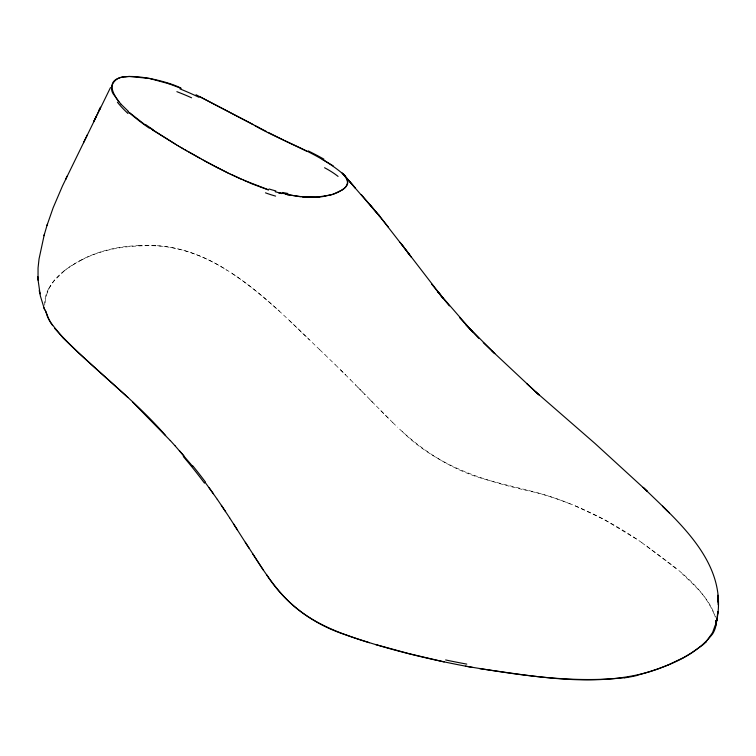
<?xml version="1.0" encoding="UTF-8"?>
<svg xmlns="http://www.w3.org/2000/svg" width="756" height="756" viewBox="0 0 756 756"><rect width="100%" height="100%" fill="white"/><g stroke="black" fill="none" stroke-linecap="round" stroke-linejoin="round"><path stroke-width="0.57" stroke-dasharray="3.78 2.83" d="M45.18 298.459L45.729 295.946A85.995 48.979 -1.9 0 1 48.762 288.518M47.25 292.78L45.549 298.242L44.793 305.49M48.715 288.508L53.789 281.137L63.769 271.395M73.351 264.524C92.629 252.249 115.441 246.399 138.159 245.653M81.147 260.215C69.571 266.452 57.787 273.852 50.822 285.305A134.209 76.583 -1.6 0 0 47.193 292.77M81.459 260.055C104.574 247.798 131.44 245.038 157.257 245.832M152.296 245.643C179.021 246.248 204.8 255.897 227.055 270.346M170.951 247.42C213.353 255.112 248.242 283.188 279.465 311.207M570.317 503.978C540.757 491.542 508.892 486.675 478.387 477.31C447.845 467.35 420.601 449.083 397.42 427.074M575.146 505.821L603.477 519.145L637.128 539.453M641.967 542.723C610.234 520.629 575.118 503.316 537.828 492.912C488.924 482.451 438.65 467.709 402.154 431.449M232.243 273.615C264.742 294.972 291.854 323.095 319.845 349.792M641.835 542.695C669.221 563.447 702.853 583.5 715.346 617.132C709.997 599.139 695.151 586.07 681.969 573.558M646.607 546.012L677.99 570.09M392.761 422.623L397.505 427.112M289.293 320.44L309.317 339.709M319.731 349.716L325.052 354.8M324.985 354.762L335.466 364.912M335.409 364.846L345.728 375.014M392.903 422.708L378.945 408.845M340.531 369.864L350.737 380.022M388.338 418.229L355.414 384.776M350.529 379.833L365.243 394.783M369.949 399.603L374.598 404.356M63.655 271.357A119.958 68.928 -1.5 0 1 73.228 264.458M44.784 305.301A91.032 51.984 -1.1 0 1 45.209 298.459M138.159 245.587A106.738 63.06 -1.1 0 1 152.306 245.587M157.286 245.728A73.03 42.345 -1 0 1 171.007 247.325"/><path stroke-width="1.13" d="M37.8 276.611L38.027 280.07L38.055 267.974L39.038 258.958L44.339 234.351M715.639 622.453L715.658 620.685M491.929 350.85L535.598 391.769L594.981 443.46L647.523 491.542L643.091 487.355C679.398 522.812 728.699 563.778 716.66 620.997L717.85 611.765L717.529 614.288M715.535 626.998L715.923 620.496M715.866 625.221L717.057 618.55L715.393 627.584M43.99 235.721L47.326 224.324M715.27 625.08L712.587 632.564L705.953 642.014M46.948 225.581L53.128 207.824L62.493 185.929L110.48 87.573M66.084 178.388L65.715 179.21L67.104 176.167M95.521 117.86L93.649 121.848L95.965 116.906M95.492 117.927L96.409 115.97M96.872 114.997L97.326 114.052M97.779 113.088L98.705 111.16M87.498 134.577L83.519 142.667M99.159 110.206L100.104 108.269M342.544 189.69L338.612 192.005A23.058 9.686 -10.7 0 1 330.325 195.095M691.116 653.146L702.107 645.454A53.203 26.129 -3.2 0 0 706 642.024M690.833 653.326L683.594 657.588M683.282 657.758L668.181 664.94M667.832 665.091L658.013 668.965A72.378 35.201 -5.8 0 1 651.502 671.101M651.587 671.177C595.567 688.102 536.193 676.45 479.635 668.654M637.204 675.278C664.666 667.529 694.462 657.191 712.606 633.934A74.523 36.581 -3.3 0 0 715.554 626.998M330.315 195.076L316.339 197.231L302.202 196.862M324.985 196.125L333.084 194.245L341.646 190.181A17.634 7.352 -10.9 0 0 342.572 189.539C347.344 186.968 349.423 181.034 345.265 176.781M624.22 677.726C571.12 683.348 517.69 674.862 465.375 666.14M319.032 196.938L304.413 197.127L287.167 194.689M300.425 196.749L285.57 194.264M472.632 667.463C429.512 659.572 386.703 649.291 345.341 634.69C313.182 624.324 284.908 603.326 266.67 574.768M444.159 661.925L409.251 653.723L375.76 644.594M281.875 193.602L278.444 192.808M280.315 193.064L275.156 191.74M369.325 642.723C344.424 634.993 319.164 626.053 298.393 609.808C279.134 594.849 265.772 574.059 252.702 553.836M268.38 189.756L243.281 180.041M268.342 189.945L251.654 183.717L231.638 174.674M169.013 83.793L149.461 78.454L129.437 76.46A14.317 8.448 1.3 0 0 125.591 76.876C115.167 76.072 106.624 87.602 114.884 96.04A124.57 74.39 -0.5 0 0 117.927 100.283A102.06 61.236 -1 0 0 121.187 104.356M168.89 83.765L180.826 88.263M181.043 88.225C166.386 79.72 88.839 61.066 118.834 101.729M241.788 179.474L229.975 173.88M196.021 94.746L253.052 124.532M284.814 140.796L306.426 151.077M230.051 174.022L218.333 168.078M199.867 96.73L251.332 123.615M283.349 140.021L268.238 132.423M228.359 173.2L216.67 167.218M266.556 131.582L258.174 127.235M218.191 168.078L208.354 162.833M216.509 167.208L206.69 161.935M258.061 127.14L254.659 125.335M251.247 123.521C281.204 141.618 316.528 151.228 343.3 174.211M208.146 162.757L201.578 159.185M206.492 161.869L203.213 160.074M185.04 149.83L201.701 159.214M200.028 158.297L188.367 151.739M322.245 159.28L333.226 165.876M186.741 150.86L179.928 146.91M181.714 147.902L183.377 148.866M178.236 145.917L180.051 146.929M176.573 144.925L178.397 145.955M176.743 144.972L152.476 129.947M175.099 143.99L149.508 127.792M144.925 124.721L129.72 112.795M128.482 111.463L121.168 104.366M535.598 391.769L538.981 394.906L526.79 383.613M483.282 342.61L494.802 353.61L465.705 324.409L478.831 338.386M165.63 435.532C131.846 396.569 89.227 366.565 54.725 328.482M127.83 397.401L77.367 351.776L63.041 337.97L50.643 322.661L47.619 317.104L45.284 309.941M132.593 401.994L170.308 440.578M669.268 512.842L662.577 506.189L667.557 511.141M459.733 317.813L472.594 331.846L437.535 291.438L449.366 305.906M170.308 440.531L174.929 445.662M174.882 445.567L192.61 466.272M179.399 450.642L183.85 455.764M361.302 194.566L379.994 216.641L342.203 173.048L355.292 188.008L344.793 175.855M370.194 204.857L379.994 216.641M431.515 283.916L442.997 298.185L408.136 252.844M344.613 175.638L346.976 179.049L347.788 182.631A25.213 10.707 -10.1 0 1 342.629 189.709M439.482 293.64L441.306 295.889M388.442 227.206L378.68 214.997L409.686 254.848L400.056 242.355M401.634 244.197L411.141 257.059M205.084 482.3L213.343 493.687M209.166 487.837L217.426 499.546M217.303 499.347L225.581 511.623M263.315 570.062L245.303 542.25M221.376 505.339L229.616 517.784M52.646 325.571L49.083 319.779L45.785 311.481M229.522 517.652L249.093 548.28M233.557 523.88L237.545 530.107M37.961 279.144L40.37 296.021L44.406 309.081M43.763 307.456L44.869 310.272M39.208 290.597L39.955 293.829L39.718 292.827M718.105 602.163L717.85 595.218L718.2 604.762M149.074 128.029A294.434 178.511 -2 0 1 128.057 111.652M275.845 190.928A207.229 130.75 -21.9 0 1 269.06 188.991M285.759 193.971A278.595 188.754 -27.7 0 1 280.504 192.789M324.985 196.229A44.491 20.081 -11 0 1 319.013 197.042M343.583 174.145A89.803 37.583 -6 0 1 345.473 176.743M180.022 88.906A265.97 148.308 2.2 0 1 198.998 97.307M183.302 456.548A574.21 440.436 -88.2 0 1 204.489 483.16M637.299 675.42A78.341 40.994 -4.8 0 1 624.267 677.886M176.866 91.674A211.51 115.498 2.8 0 1 191.57 97.789M308.183 150.879A274.664 80.571 9.4 0 1 323.937 159.157M324.56 167.737A131.742 47.052 3.8 0 1 338.064 176.403M287.941 193.498A208.873 138.386 -25.3 0 1 282.659 192.468M275.6 196.097A170.582 107.352 -21.5 0 1 265.488 192.846M153.024 129.654A287.677 169.873 -0.2 0 1 145.473 124.456M128.019 113.523A172.812 105.717 -2.7 0 1 117.397 102.192M466.773 664.108A650.519 394.5 -8.5 0 1 445.634 659.96M192.865 465.923A555.197 426.592 -88 0 1 205.367 481.941M100.576 107.314L99.244 110.045L100.576 107.314"/></g></svg>
